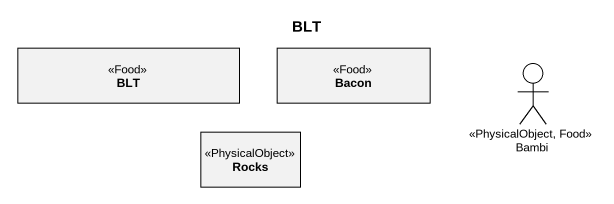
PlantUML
@startuml
title BLT
allowmixing
hide circle
hide empty members
class BLT <<Food>>
class Bacon <<Food>>
actor Bambi <<PhysicalObject, Food>>
class Rocks <<PhysicalObject>>
@enduml
